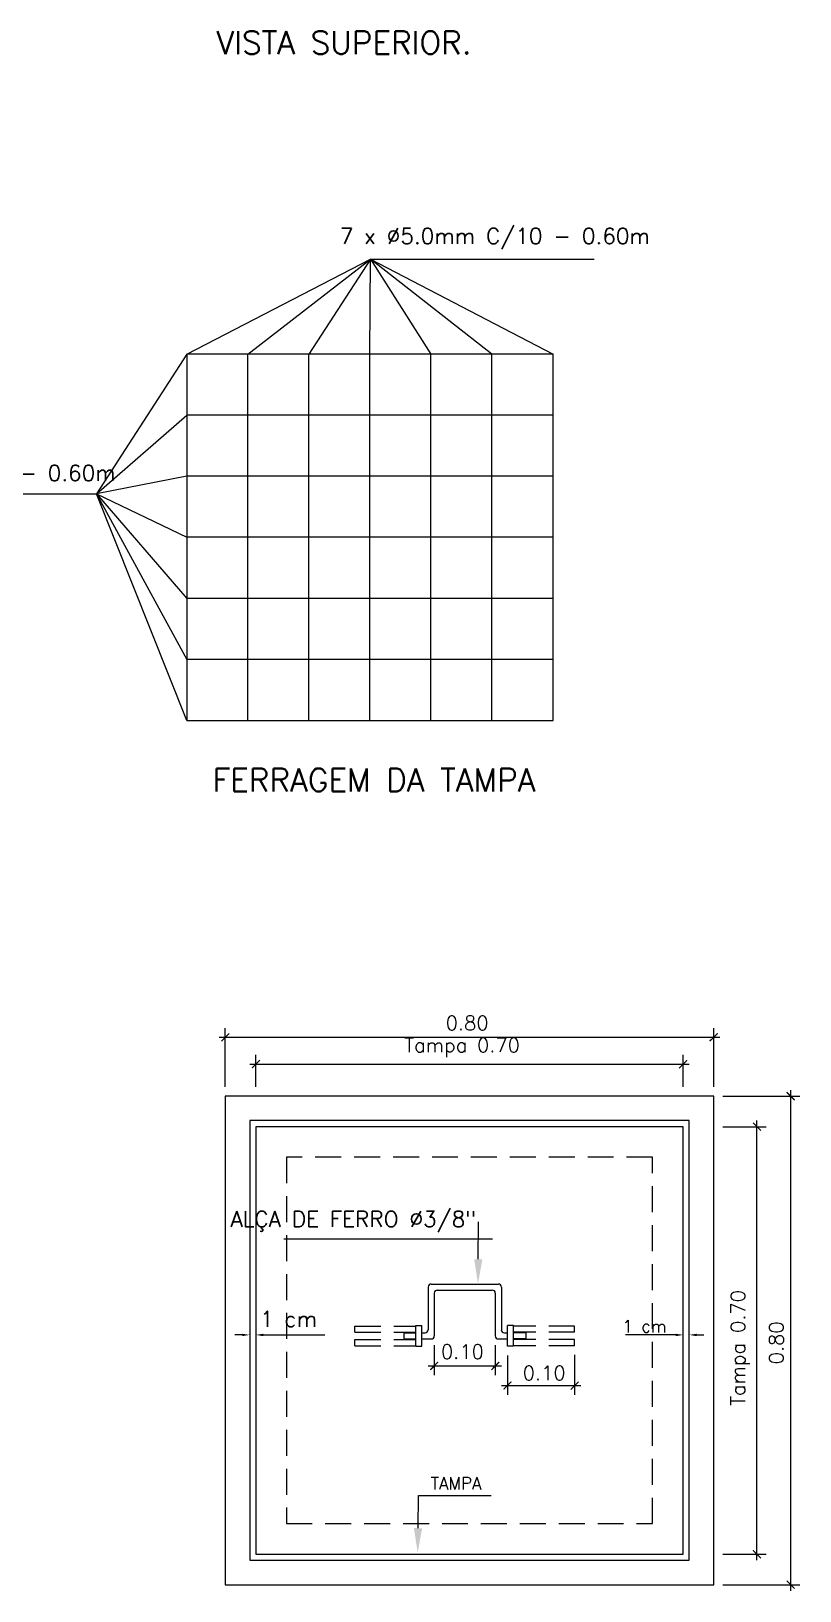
# Model space of a CAD drawing. Header units: millimetres. Extents: x 5512 to 5596, y 903 to 1082.
# Drawn here: x 5526.05 to 5533.45, y 936.75 to 951.78 of the extents above; entities that cross this region are included whole.
import ezdxf
from ezdxf.enums import TextEntityAlignment as Align

# ---------------------------------------------------------------- set-up
doc = ezdxf.new("R2010")
doc.units = ezdxf.units.MM
doc.linetypes.add('HIDDEN', pattern=[0.375, 0.25, -0.125])
for name, color, linetype in [('A-LAYOUT', 7, 'Continuous'), ('DETALLHES_CAIXAS', 6, 'Continuous'), ('TXT_1', 2, 'Continuous')]:
    doc.layers.add(name, color=color, linetype=linetype)
doc.styles.add('ADITIVOCAD', font='ROMANS.shx')
doc.styles.add('ROMANS', font='romans__.ttf', dxfattribs={"height": 0.1})

msp = doc.modelspace()

# ---------------------------------------------------------------- linework, layer by layer
at = {"layer": 'A-LAYOUT'}
for p, q in [((5527.546, 948.665), (5529.315, 949.579)), ((5528.134, 948.665), (5529.315, 949.579)), ((5529.315, 949.579), (5528.722, 948.665)), ((5529.31, 948.665), (5529.315, 949.579)), ((5529.315, 949.579), (5531.472, 949.579)), ((5529.315, 949.579), (5531.075, 948.665)), ((5530.486, 948.665), (5529.315, 949.579)), ((5529.315, 949.579), (5529.898, 948.665)), ((5527.546, 948.665), (5526.675, 947.32)), ((5526.675, 947.32), (5527.546, 948.077)), ((5527.546, 947.489), (5526.675, 947.32)), ((5524.067, 947.32), (5526.675, 947.32)), ((5526.675, 947.32), (5527.546, 945.724)), ((5526.675, 947.32), (5527.546, 946.313)), ((5527.546, 945.136), (5526.675, 947.32)), ((5526.675, 947.32), (5527.546, 946.901)), ((5527.917, 941.518), (5527.917, 936.813)), ((5532.623, 941.518), (5527.917, 941.518)), ((5532.623, 936.813), (5532.623, 941.518)), ((5528.152, 941.283), (5528.152, 937.048)), ((5532.387, 941.283), (5528.152, 941.283)), ((5532.387, 937.048), (5532.387, 941.283)), ((5530.354, 939.947), (5530.357, 940.309)), ((5530.492, 940.14), (5528.48, 940.14)), ((5529.871, 939.679), (5529.871, 939.268)), ((5529.901, 939.709), (5530.548, 939.709)), ((5529.959, 939.65), (5530.489, 939.65)), ((5530.577, 939.679), (5530.577, 939.268)), ((5529.93, 939.621), (5529.93, 939.209)), ((5530.518, 939.621), (5530.518, 939.209)), ((5529.636, 939.238), (5529.636, 939.18)), ((5529.636, 939.238), (5529.754, 939.238)), ((5529.636, 939.18), (5529.754, 939.18)), ((5529.754, 939.109), (5529.754, 939.309)), ((5529.754, 939.309), (5529.812, 939.309)), ((5529.812, 939.109), (5529.812, 939.309)), ((5529.812, 939.238), (5529.842, 939.238)), ((5529.812, 939.18), (5529.901, 939.18)), ((5530.548, 939.18), (5530.636, 939.18)), ((5530.606, 939.238), (5530.636, 939.238)), ((5530.636, 939.109), (5530.636, 939.309)), ((5530.695, 939.309), (5530.636, 939.309)), ((5530.695, 939.109), (5530.695, 939.309)), ((5530.812, 939.238), (5530.695, 939.238)), ((5530.812, 939.18), (5530.695, 939.18)), ((5530.812, 939.238), (5530.812, 939.18)), ((5529.754, 939.109), (5529.812, 939.109)), ((5530.695, 939.109), (5530.636, 939.109)), ((5529.774, 937.357), (5529.777, 937.673)), ((5529.777, 937.673), (5530.48, 937.673)), ((5528.152, 937.048), (5532.387, 937.048)), ((5527.917, 936.813), (5532.623, 936.813))]:
    msp.add_line(p, q, dxfattribs=at)
at = {"layer": 'A-LAYOUT', "linetype": 'ByBlock'}
for p, q in [((5527.858, 942.086), (5532.681, 942.086)), ((5527.917, 941.607), (5527.917, 942.174)), ((5532.623, 941.607), (5532.623, 942.174)), ((5528.211, 941.607), (5528.211, 941.915)), ((5532.329, 941.607), (5532.329, 941.915)), ((5528.152, 941.826), (5532.387, 941.826)), ((5533.365, 936.754), (5533.365, 941.577)), ((5532.711, 941.518), (5533.453, 941.518)), ((5533.04, 937.048), (5533.04, 941.283)), ((5532.711, 941.224), (5533.128, 941.224)), ((5528.08, 939.219), (5528.01, 939.219)), ((5528.282, 939.219), (5528.352, 939.219)), ((5528.352, 939.219), (5528.876, 939.219)), ((5532.186, 939.219), (5531.774, 939.219)), ((5532.256, 939.219), (5532.186, 939.219)), ((5532.458, 939.219), (5532.529, 939.219)), ((5529.93, 939.121), (5529.93, 938.832)), ((5530.518, 939.121), (5530.518, 938.832)), ((5531.283, 939.027), (5531.283, 938.643)), ((5529.871, 938.92), (5530.577, 938.92)), ((5530.636, 939.021), (5530.636, 938.643)), ((5530.577, 938.731), (5531.342, 938.731)), ((5532.711, 937.107), (5533.128, 937.107)), ((5532.711, 936.813), (5533.453, 936.813))]:
    msp.add_line(p, q, dxfattribs=at)
at = {"layer": 'A-LAYOUT', "linetype": 'HIDDEN'}
for p, q in [((5528.505, 940.93), (5528.505, 937.401)), ((5532.034, 940.93), (5528.505, 940.93)), ((5532.034, 937.401), (5532.034, 940.93)), ((5529.165, 939.244), (5529.165, 939.303)), ((5529.165, 939.303), (5529.754, 939.303)), ((5529.165, 939.244), (5529.754, 939.244)), ((5529.165, 939.115), (5529.165, 939.174)), ((5529.165, 939.174), (5529.754, 939.174)), ((5531.283, 939.303), (5530.695, 939.303)), ((5531.283, 939.244), (5530.695, 939.244)), ((5531.283, 939.174), (5530.695, 939.174)), ((5531.283, 939.244), (5531.283, 939.303)), ((5531.283, 939.115), (5531.283, 939.174)), ((5529.165, 939.115), (5529.754, 939.115)), ((5531.283, 939.115), (5530.695, 939.115)), ((5528.505, 937.401), (5532.034, 937.401))]:
    msp.add_line(p, q, dxfattribs=at)
at = {"layer": 'A-LAYOUT', "linetype": 'ByBlock', "const_width": 0.0115}
for points in [[(5527.955, 942.124), (5527.879, 942.048)], [(5532.584, 942.048), (5532.661, 942.124)], [(5528.25, 941.865), (5528.173, 941.788)], [(5532.29, 941.788), (5532.367, 941.865)], [(5533.403, 941.48), (5533.326, 941.557)], [(5533.078, 941.186), (5533.002, 941.262)], [(5529.968, 938.958), (5529.892, 938.882)], [(5530.48, 938.882), (5530.556, 938.958)], [(5530.674, 938.769), (5530.598, 938.693)], [(5531.245, 938.693), (5531.321, 938.769)], [(5533.002, 937.145), (5533.078, 937.069)], [(5533.326, 936.851), (5533.403, 936.775)]]:
    msp.add_lwpolyline(points, dxfattribs=at)
at = {"layer": 'A-LAYOUT'}
for centre, start, end in [((5529.901, 939.679), 90, 180), ((5529.959, 939.621), 90, 180), ((5530.489, 939.621), 0, 90), ((5530.548, 939.679), 360, 90), ((5529.842, 939.268), 270, 0), ((5529.901, 939.209), 270, 0), ((5530.548, 939.209), 180, 270), ((5530.606, 939.268), 180, 270)]:
    msp.add_arc(centre, 0.0294, start, end, dxfattribs=at)
for points in [[(5530.394, 939.947), (5530.315, 939.947), (5530.352, 939.712)], [(5529.813, 937.357), (5529.734, 937.358), (5529.771, 937.122)]]:
    msp.add_solid(points, dxfattribs=at)
at = {"layer": 'A-LAYOUT', "linetype": 'ByBlock'}
for points in [[(5528.08, 939.23), (5528.08, 939.207), (5528.151, 939.219)], [(5528.282, 939.23), (5528.282, 939.207), (5528.211, 939.219)], [(5532.258, 939.23), (5532.258, 939.207), (5532.329, 939.219)], [(5532.458, 939.23), (5532.458, 939.207), (5532.387, 939.219)]]:
    msp.add_solid(points, dxfattribs=at)
at = {"layer": 'DETALLHES_CAIXAS'}
for p, q in [((5527.546, 948.665), (5527.546, 945.136)), ((5531.075, 948.665), (5527.546, 948.665)), ((5528.134, 945.136), (5528.134, 948.665)), ((5528.722, 945.136), (5528.722, 948.665)), ((5529.31, 945.136), (5529.31, 948.665)), ((5529.898, 945.136), (5529.898, 948.665)), ((5530.486, 945.136), (5530.486, 948.665)), ((5531.075, 945.136), (5531.075, 948.665)), ((5531.075, 948.077), (5527.546, 948.077)), ((5531.075, 947.489), (5527.546, 947.489)), ((5531.075, 946.901), (5527.546, 946.901)), ((5531.075, 946.313), (5527.546, 946.313)), ((5531.075, 945.724), (5527.546, 945.724)), ((5527.546, 945.136), (5531.075, 945.136)), ((5528.211, 941.224), (5528.211, 937.107)), ((5532.329, 941.224), (5528.211, 941.224)), ((5532.329, 937.107), (5532.329, 941.224)), ((5528.211, 937.107), (5532.329, 937.107))]:
    msp.add_line(p, q, dxfattribs=at)

# ---------------------------------------------------------------- texts
at = {"layer": 'A-LAYOUT', "style": 'ROMANS'}
for s, height, p in [('7 x %%C5.0mm C/10 - 0.60m', 0.15293, (5529.02, 949.803)), ('7 x %%C5.0mm C/10 - 0.60m', 0.15293, (5523.872, 947.521)), ('ALÇA DE FERRO %%C3/8"', 0.15293, (5527.968, 940.335)), ('TAMPA', 0.1176, (5529.896, 937.789))]:
    msp.add_text(s, height=height, dxfattribs=at).set_placement(p, align=Align.MIDDLE_LEFT)
for s, p in [('0.80', (5530.041, 942.155)), ('Tampa 0.70', (5529.641, 941.941)), ('0.10', (5529.995, 938.989)), ('0.10', (5530.783, 938.784))]:
    msp.add_text(s, height=0.1376, dxfattribs=at).set_placement(p)
for s, p in [('Tampa 0.70', (5532.925, 938.536)), ('0.80', (5533.296, 938.936))]:
    msp.add_text(s, height=0.1376, rotation=90, dxfattribs=at).set_placement(p)
at = {"layer": 'A-LAYOUT', "linetype": 'ByBlock', "style": 'ROMANS'}
for height, p in [(0.1529, (5528.526, 939.372)), (0.1176, (5531.956, 939.302))]:
    msp.add_text('1 cm', height=height, dxfattribs=at).set_placement(p, align=Align.MIDDLE)
at = {"layer": 'TXT_1', "style": 'ADITIVOCAD'}
for s, p in [('VISTA SUPERIOR.', (5529.061, 951.666)), ('FERRAGEM DA TAMPA', (5529.35, 944.564))]:
    msp.add_text(s, height=0.22057, dxfattribs=at).set_placement(p, align=Align.MIDDLE)

doc.saveas('drawing.dxf')
